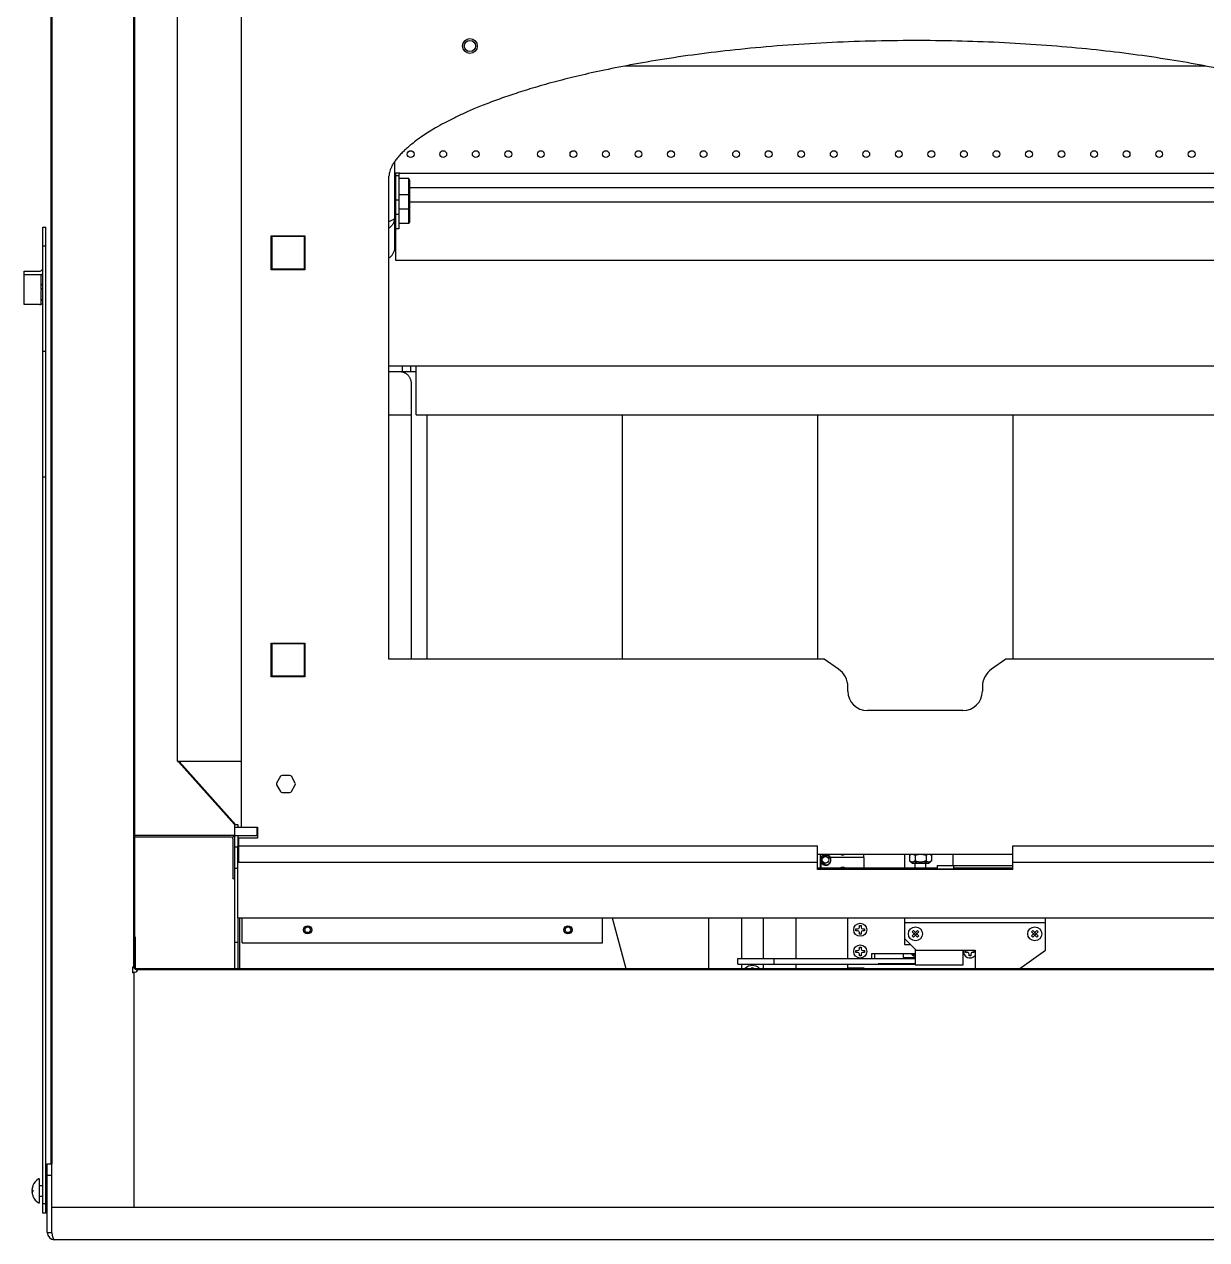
# Model space of a CAD drawing. Header units: inches. Extents: x 16 to 102.3, y 9.9 to 90.2.
# Drawn here: x 15.98 to 43.23, y 9.93 to 37.93 of the extents above; entities that cross this region are included whole.
import ezdxf

# ---------------------------------------------------------------- set-up
doc = ezdxf.new("R2010")
doc.units = ezdxf.units.IN
doc.header["$LTSCALE"] = 6.6
doc.header["$MEASUREMENT"] = 0
doc.layers.get('0').update_dxf_attribs({"linetype": 'CONTINUOUS'})

msp = doc.modelspace()

# ---------------------------------------------------------------- linework, layer by layer
at = {"color": 3, "linetype": 'CONTINUOUS'}
for p, q in [((16.587, 42.922), (16.587, 11.679)), ((16.612, 11.486), (16.612, 42.922)), ((18.496, 42.057), (18.496, 16.204)), ((20.976, 41.928), (20.976, 19.429)), ((43.198, 36.966), (29.817, 36.966)), ((24.507, 34.757), (24.507, 32.77)), ((24.612, 34.505), (24.612, 33.218)), ((24.382, 23.304), (24.382, 34.429)), ((16.477, 10.537), (16.477, 33.254)), ((21.666, 32.274), (21.666, 33.054)), ((21.666, 33.054), (22.446, 33.054)), ((22.446, 33.054), (22.446, 32.274)), ((24.537, 32.485), (24.537, 33.218)), ((48.477, 32.485), (24.537, 32.485)), ((22.446, 32.274), (21.666, 32.274)), ((15.977, 31.471), (15.977, 32.166)), ((15.977, 32.166), (16.327, 32.166)), ((16.359, 32.158), (16.359, 31.833)), ((16.359, 31.811), (16.359, 31.485)), ((16.327, 31.471), (15.977, 31.471)), ((24.382, 30.064), (48.632, 30.064)), ((25.005, 28.929), (25.005, 30.064)), ((24.382, 29.929), (24.443, 29.929)), ((24.891, 29.659), (24.891, 28.929)), ((24.382, 28.929), (24.891, 28.929)), ((25.005, 28.929), (48.01, 28.929)), ((21.666, 22.894), (21.666, 23.674)), ((21.666, 23.674), (22.446, 23.674)), ((22.446, 23.674), (22.446, 22.894)), ((34.414, 23.304), (24.382, 23.304)), ((34.744, 23.073), (34.414, 23.304)), ((38.601, 23.304), (38.271, 23.073)), ((48.632, 23.304), (38.601, 23.304)), ((22.446, 22.894), (21.666, 22.894)), ((34.957, 22.567), (34.957, 22.663)), ((38.057, 22.663), (38.057, 22.567)), ((37.607, 22.117), (35.407, 22.117)), ((19.548, 20.95), (19.548, 20.945)), ((19.554, 20.938), (20.845, 19.491)), ((21.883, 20.604), (21.793, 20.449)), ((22.097, 20.624), (21.918, 20.624)), ((22.221, 20.449), (22.132, 20.604)), ((21.793, 20.409), (21.883, 20.253)), ((21.918, 20.233), (22.097, 20.233)), ((22.132, 20.253), (22.221, 20.409)), ((20.82, 19.491), (20.82, 19.429)), ((20.82, 19.429), (21.352, 19.429)), ((21.352, 19.429), (21.352, 19.179)), ((20.82, 19.241), (18.52, 19.241)), ((20.82, 19.241), (20.82, 16.179)), ((20.914, 19.179), (20.914, 18.624)), ((21.352, 19.179), (20.914, 19.179)), ((20.895, 17.347), (20.895, 18.999)), ((20.895, 18.999), (34.257, 18.999)), ((34.257, 18.456), (34.257, 18.999)), ((34.257, 18.812), (38.757, 18.812)), ((34.44, 18.804), (34.319, 18.804)), ((34.32, 18.804), (34.32, 18.694)), ((38.757, 18.804), (34.444, 18.804)), ((35.32, 18.804), (35.32, 18.731)), ((36.265, 18.804), (36.265, 18.49)), ((38.757, 18.999), (52.12, 18.999)), ((38.757, 18.456), (38.757, 18.999)), ((20.914, 18.624), (34.257, 18.624)), ((34.32, 18.663), (34.32, 18.49)), ((34.335, 18.619), (34.335, 18.49)), ((35.335, 18.731), (34.557, 18.731)), ((35.335, 18.49), (35.335, 18.731)), ((38.757, 18.624), (52.1, 18.624)), ((38.757, 18.456), (34.257, 18.456)), ((37.015, 18.476), (37.39, 18.476)), ((20.895, 17.347), (52.12, 17.347)), ((20.995, 16.77), (20.995, 17.347)), ((29.305, 16.77), (29.305, 17.347)), ((29.524, 17.347), (29.841, 16.179)), ((31.757, 16.179), (31.757, 17.347)), ((33.757, 17.347), (33.757, 16.409)), ((34.96, 16.409), (34.96, 17.347)), ((36.265, 17.347), (36.265, 16.726)), ((39.515, 17.226), (36.265, 17.226)), ((39.515, 16.601), (39.515, 17.347)), ((18.531, 16.905), (18.531, 16.203)), ((36.265, 16.866), (36.531, 16.601)), ((20.995, 16.77), (29.305, 16.77)), ((36.265, 16.726), (36.406, 16.726)), ((36.531, 16.601), (37.89, 16.601)), ((37.89, 16.601), (37.89, 16.179)), ((38.919, 16.179), (39.515, 16.601)), ((32.421, 16.409), (36.507, 16.409)), ((33.757, 16.274), (33.757, 16.179)), ((34.96, 16.183), (34.96, 16.274)), ((18.472, 16.204), (18.472, 16.079)), ((18.496, 16.204), (18.472, 16.204)), ((18.507, 16.079), (18.472, 16.079)), ((18.555, 16.179), (54.459, 16.179)), ((35.335, 16.183), (34.96, 16.183)), ((35.335, 16.179), (35.335, 16.183)), ((16.507, 10.094), (16.507, 11.679)), ((16.612, 10.094), (16.612, 10.679)), ((16.612, 10.679), (56.402, 10.679)), ((56.342, 9.929), (16.672, 9.929))]:
    msp.add_line(p, q, dxfattribs=at)
at = {"color": 7, "linetype": 'CONTINUOUS'}
for p, q in [((16.611, 42.922), (16.611, 11.679)), ((19.507, 20.95), (19.507, 42.944)), ((18.52, 42.726), (18.52, 16.204)), ((24.537, 34.444), (24.507, 34.444)), ((24.537, 33.218), (24.537, 34.506)), ((24.64, 34.501), (48.507, 34.501)), ((24.612, 34.439), (24.537, 34.439)), ((24.837, 34.376), (24.612, 34.376)), ((24.837, 33.343), (24.837, 34.376)), ((24.862, 34.333), (24.837, 34.376)), ((24.862, 34.045), (24.862, 34.333)), ((24.862, 34.171), (48.507, 34.171)), ((24.537, 33.934), (24.507, 33.934)), ((24.837, 34.001), (24.612, 34.001)), ((24.862, 34.045), (24.837, 34.001)), ((24.862, 34.005), (24.851, 34.025)), ((24.862, 33.717), (24.862, 34.005)), ((24.537, 33.606), (24.507, 33.606)), ((24.612, 33.877), (24.537, 33.877)), ((24.837, 33.673), (24.612, 33.673)), ((24.862, 33.717), (24.837, 33.673)), ((24.862, 33.674), (24.85, 33.696)), ((24.862, 33.84), (48.507, 33.84)), ((24.862, 33.386), (24.862, 33.674)), ((24.612, 33.549), (24.537, 33.549)), ((24.837, 33.343), (24.612, 33.343)), ((24.862, 33.386), (24.837, 33.343)), ((16.402, 10.537), (16.402, 33.254)), ((16.402, 33.254), (16.477, 33.254)), ((24.537, 33.275), (24.507, 33.275)), ((24.612, 33.218), (24.537, 33.218)), ((16.402, 32.824), (16.477, 32.824)), ((21.681, 33.039), (21.681, 32.289)), ((22.431, 33.039), (21.681, 33.039)), ((22.431, 33.039), (22.431, 32.289)), ((15.977, 32.166), (15.977, 32.24)), ((15.977, 32.24), (16.327, 32.24)), ((22.431, 32.289), (21.681, 32.289)), ((16.477, 30.391), (16.402, 30.391)), ((24.686, 30.064), (24.686, 29.929)), ((24.88, 30.064), (24.88, 29.929)), ((24.443, 29.929), (25.005, 29.929)), ((24.9, 29.679), (24.89, 29.679)), ((24.9, 23.304), (24.9, 29.679)), ((25.257, 28.929), (25.257, 23.304)), ((29.757, 28.929), (29.757, 23.304)), ((34.257, 28.929), (34.257, 23.304)), ((38.757, 28.929), (38.757, 23.304)), ((16.477, 27.495), (16.402, 27.495)), ((21.681, 23.659), (21.681, 22.909)), ((22.431, 23.659), (21.681, 23.659)), ((22.431, 23.659), (22.431, 22.909)), ((22.431, 22.909), (21.681, 22.909)), ((19.517, 20.95), (19.517, 20.945)), ((19.517, 20.95), (20.976, 20.95)), ((19.548, 20.945), (19.517, 20.945)), ((19.528, 20.938), (20.82, 19.491)), ((19.554, 20.938), (19.528, 20.938)), ((20.82, 19.491), (20.895, 19.491)), ((20.82, 19.429), (20.82, 19.241)), ((20.895, 19.491), (20.895, 19.429)), ((21.337, 19.429), (21.337, 19.241)), ((20.748, 19.205), (18.52, 19.205)), ((20.784, 19.169), (20.784, 18.241)), ((20.82, 19.241), (21.352, 19.241)), ((20.895, 19.241), (20.895, 18.999)), ((20.82, 18.976), (20.895, 18.976)), ((34.319, 18.804), (34.319, 18.812)), ((35.069, 18.804), (35.069, 18.812)), ((36.414, 18.804), (36.38, 18.784)), ((36.38, 18.784), (36.38, 18.659)), ((36.506, 18.784), (36.506, 18.659)), ((36.759, 18.784), (36.759, 18.659)), ((36.851, 18.804), (36.885, 18.784)), ((36.885, 18.784), (36.885, 18.659)), ((37.382, 18.551), (37.382, 18.804)), ((20.82, 18.491), (20.895, 18.491)), ((37.015, 18.49), (34.257, 18.49)), ((36.403, 18.636), (36.38, 18.659)), ((36.401, 18.634), (36.403, 18.636)), ((36.401, 18.634), (36.422, 18.613)), ((36.422, 18.613), (36.424, 18.615)), ((36.447, 18.592), (36.424, 18.615)), ((36.818, 18.592), (36.447, 18.592)), ((36.507, 18.49), (36.507, 18.592)), ((36.509, 18.631), (36.509, 18.632)), ((36.536, 18.617), (36.536, 18.619)), ((36.729, 18.617), (36.728, 18.619)), ((36.756, 18.631), (36.755, 18.632)), ((36.757, 18.49), (36.757, 18.592)), ((36.818, 18.592), (36.841, 18.615)), ((36.842, 18.613), (36.841, 18.615)), ((36.863, 18.634), (36.842, 18.613)), ((36.862, 18.636), (36.885, 18.659)), ((36.863, 18.634), (36.862, 18.636)), ((37.015, 18.551), (38.757, 18.551)), ((37.015, 18.551), (37.015, 18.476)), ((37.39, 18.551), (37.39, 18.476)), ((38.757, 18.49), (37.39, 18.49)), ((20.82, 18.241), (20.784, 18.241)), ((20.895, 17.347), (20.895, 16.179)), ((20.943, 16.179), (20.943, 17.347)), ((32.507, 17.347), (32.507, 16.409)), ((33.007, 17.347), (33.007, 16.409)), ((35.143, 17.088), (35.183, 17.088)), ((35.143, 17.048), (35.143, 17.088)), ((35.223, 17.168), (35.263, 17.168)), ((35.223, 17.128), (35.223, 17.168)), ((35.263, 17.168), (35.263, 17.128)), ((35.303, 17.088), (35.343, 17.088)), ((35.343, 17.088), (35.343, 17.048)), ((18.52, 16.905), (18.531, 16.905)), ((35.183, 17.048), (35.143, 17.048)), ((35.223, 16.968), (35.223, 17.008)), ((35.263, 16.968), (35.223, 16.968)), ((35.263, 17.008), (35.263, 16.968)), ((35.343, 17.048), (35.303, 17.048)), ((36.439, 17.024), (36.468, 17.052)), ((36.439, 16.929), (36.563, 17.052)), ((36.439, 17.024), (36.563, 16.9)), ((36.439, 16.929), (36.468, 16.9)), ((36.468, 17.052), (36.591, 16.929)), ((36.468, 16.9), (36.591, 17.024)), ((36.563, 17.052), (36.591, 17.024)), ((36.563, 16.9), (36.591, 16.929)), ((39.189, 17.024), (39.218, 17.052)), ((39.189, 16.929), (39.313, 17.052)), ((39.189, 17.024), (39.313, 16.9)), ((39.189, 16.929), (39.218, 16.9)), ((39.218, 17.052), (39.341, 16.929)), ((39.218, 16.9), (39.341, 17.024)), ((39.313, 17.052), (39.341, 17.024)), ((39.313, 16.9), (39.341, 16.929)), ((20.82, 16.786), (20.895, 16.786)), ((35.143, 16.588), (35.183, 16.588)), ((35.143, 16.548), (35.143, 16.588)), ((35.183, 16.548), (35.143, 16.548)), ((35.223, 16.668), (35.263, 16.668)), ((35.223, 16.628), (35.223, 16.668)), ((35.263, 16.668), (35.263, 16.628)), ((35.303, 16.588), (35.343, 16.588)), ((35.343, 16.548), (35.303, 16.548)), ((35.343, 16.588), (35.343, 16.548)), ((35.507, 16.524), (36.507, 16.524)), ((35.507, 16.409), (35.507, 16.524)), ((35.582, 16.409), (35.582, 16.524)), ((36.241, 16.429), (36.241, 16.524)), ((36.507, 16.624), (36.507, 16.264)), ((37.615, 16.264), (37.615, 16.601)), ((37.671, 16.588), (37.711, 16.588)), ((37.671, 16.548), (37.671, 16.588)), ((37.711, 16.548), (37.671, 16.548)), ((37.831, 16.588), (37.871, 16.588)), ((37.871, 16.548), (37.831, 16.548)), ((37.871, 16.588), (37.871, 16.548)), ((18.52, 16.24), (18.531, 16.24)), ((32.421, 16.274), (32.421, 16.409)), ((32.421, 16.274), (36.507, 16.274)), ((32.507, 16.274), (32.507, 16.179)), ((33.007, 16.274), (33.007, 16.179)), ((33.26, 16.274), (33.26, 16.409)), ((35.223, 16.468), (35.223, 16.508)), ((35.263, 16.468), (35.223, 16.468)), ((35.263, 16.508), (35.263, 16.468)), ((35.657, 16.289), (36.507, 16.289)), ((36.241, 16.429), (36.507, 16.429)), ((36.261, 16.409), (36.241, 16.429)), ((36.48, 16.518), (36.507, 16.518)), ((36.507, 16.264), (37.615, 16.264)), ((37.751, 16.468), (37.751, 16.508)), ((37.791, 16.468), (37.751, 16.468)), ((37.791, 16.508), (37.791, 16.468)), ((18.496, 16.204), (18.52, 16.204)), ((18.507, 16.204), (18.507, 16.203)), ((18.507, 16.203), (18.531, 16.203)), ((18.507, 10.679), (18.507, 16.097)), ((18.555, 16.155), (18.555, 16.179)), ((18.555, 16.155), (54.459, 16.155)), ((18.593, 16.155), (18.593, 16.179)), ((32.732, 16.179), (32.732, 16.187)), ((32.783, 16.187), (32.783, 16.179)), ((16.507, 11.679), (16.612, 11.679)), ((16.612, 10.679), (16.612, 11.486)), ((16.327, 10.789), (16.327, 11.319)), ((16.477, 11.309), (16.507, 11.309)), ((16.507, 11.414), (16.612, 11.414)), ((16.156, 11.069), (16.177, 11.069)), ((16.156, 11.039), (16.177, 11.039)), ((16.177, 11.179), (16.177, 11.178)), ((16.177, 10.929), (16.177, 10.929)), ((16.327, 11.179), (16.402, 11.179)), ((16.327, 10.929), (16.402, 10.929)), ((16.477, 10.754), (16.402, 10.754)), ((16.477, 10.799), (16.507, 10.799)), ((16.477, 10.537), (16.402, 10.537)), ((16.507, 10.094), (16.612, 10.094))]:
    msp.add_line(p, q, dxfattribs=at)
for centre, radius in [((26.247, 37.429), 0.17), ((24.882, 34.939), 0.078), ((25.632, 34.939), 0.078), ((26.382, 34.939), 0.078), ((27.132, 34.939), 0.078), ((27.882, 34.939), 0.078), ((28.632, 34.939), 0.078), ((29.382, 34.939), 0.078), ((30.132, 34.939), 0.078), ((30.882, 34.939), 0.078), ((31.632, 34.939), 0.078), ((32.382, 34.939), 0.078), ((33.132, 34.939), 0.078), ((33.882, 34.939), 0.078), ((34.632, 34.939), 0.078), ((35.382, 34.939), 0.078), ((36.132, 34.939), 0.078), ((36.882, 34.939), 0.078), ((37.632, 34.939), 0.078), ((38.382, 34.939), 0.078), ((39.132, 34.939), 0.078), ((39.882, 34.939), 0.078), ((40.632, 34.939), 0.078), ((41.382, 34.939), 0.078), ((42.132, 34.939), 0.078), ((42.882, 34.939), 0.078), ((34.444, 18.679), 0.0765), ((22.507, 17.068), 0.065), ((28.507, 17.068), 0.065), ((35.243, 17.068), 0.15), ((36.515, 16.976), 0.161), ((39.265, 16.976), 0.161), ((35.243, 16.568), 0.15)]:
    msp.add_circle(centre, radius, dxfattribs=at)
at = {"color": 3, "linetype": 'CONTINUOUS'}
for centre, radius in [((26.247, 37.429), 0.129), ((22.507, 17.068), 0.094), ((28.507, 17.068), 0.094)]:
    msp.add_circle(centre, radius, dxfattribs=at)
for centre, radius, start, end in [((34.457, 22.663), 0.5, 0, 55), ((38.557, 22.663), 0.5, 125, 180), ((35.407, 22.567), 0.45, 180, 270), ((37.607, 22.567), 0.45, 270, 360), ((21.828, 20.429), 0.04, 150, 210), ((21.918, 20.584), 0.04, 90, 150), ((22.097, 20.584), 0.04, 30, 90), ((22.187, 20.429), 0.04, 330, 30), ((21.918, 20.273), 0.04, 210, 270), ((22.097, 20.273), 0.04, 270, 330), ((20.748, 19.169), 0.072, 22.5323, 90), ((34.835, 18.856), 0.065, 234.1196, 305.8804), ((18.555, 16.203), 0.024, 180, 270), ((16.672, 10.094), 0.165, 180, 270)]:
    msp.add_arc(centre, radius, start, end, dxfattribs=at)
at = {"color": 7, "linetype": 'CONTINUOUS'}
for centre, radius, start, end in [((20.748, 19.169), 0.036, 0, 90), ((34.444, 18.679), 0.125, 265.9465, 263.7244), ((34.835, 18.356), 0.15, 63.4538, 116.5462), ((35.183, 17.128), 0.04, 270, 360), ((35.303, 17.128), 0.04, 180, 270), ((35.183, 17.008), 0.04, 0, 90), ((35.303, 17.008), 0.04, 90, 180), ((35.183, 16.628), 0.04, 270, 360), ((35.183, 16.508), 0.04, 0, 90), ((35.303, 16.628), 0.04, 180, 270), ((35.303, 16.508), 0.04, 90, 180), ((36.507, 16.565), 0.095, 205.775, 270), ((36.507, 16.565), 0.0679, 217.4423, 270), ((37.771, 16.568), 0.15, 167.046, 322.6876), ((37.711, 16.628), 0.04, 270, 318.5627), ((37.711, 16.508), 0.04, 0, 90), ((37.831, 16.508), 0.04, 90, 180), ((37.831, 16.628), 0.04, 221.4432, 270), ((32.757, 15.994), 0.25, 47.8162, 132.1838), ((18.555, 16.203), 0.048, 180, 270), ((18.528, 16.158), 0.065, 251.4948, 335.0978), ((32.757, 15.994), 0.195, 82.5, 97.5), ((16.482, 11.054), 0.33, 122.6277, 157.7168), ((16.312, 11.319), 0.015, 0, 122.6277), ((16.482, 11.054), 0.329, 157.7485, 172.1431), ((16.482, 11.054), 0.329, 187.8569, 202.2515), ((16.482, 11.054), 0.33, 202.2832, 237.3723), ((16.312, 10.789), 0.015, 237.3723, 360)]:
    msp.add_arc(centre, radius, start, end, dxfattribs=at)
at = {"color": 3, "linetype": 'CONTINUOUS'}
for points in [[(48.632, 34.429), (48.632, 34.441), (48.631, 34.466), (48.626, 34.501), (48.614, 34.548), (48.604, 34.576), (48.589, 34.613), (48.57, 34.654), (48.537, 34.713), (48.51, 34.755), (48.473, 34.806), (48.427, 34.864), (48.358, 34.942), (48.299, 35.001), (48.225, 35.071), (48.132, 35.152), (48.016, 35.244), (47.907, 35.322), (47.765, 35.418), (47.587, 35.528), (47.419, 35.623), (47.195, 35.741), (46.954, 35.856), (46.698, 35.97), (46.386, 36.097), (45.997, 36.241), (45.631, 36.364), (45.163, 36.507), (44.621, 36.654), (44.052, 36.793), (43.33, 36.946), (42.604, 37.079), (41.732, 37.212), (40.915, 37.315), (40.01, 37.407), (39.063, 37.478), (38.076, 37.528), (37.106, 37.553), (36.103, 37.556), (35.107, 37.534), (34.08, 37.486), (33.068, 37.413), (32.11, 37.316), (31.282, 37.212), (30.397, 37.076), (29.668, 36.942), (29.028, 36.807), (28.491, 36.679), (27.989, 36.546), (27.501, 36.401), (27.117, 36.275), (26.739, 36.139), (26.405, 36.007), (26.131, 35.888), (25.9, 35.78), (25.646, 35.651), (25.453, 35.542), (25.287, 35.441), (25.159, 35.358), (24.993, 35.24), (24.877, 35.147), (24.779, 35.062), (24.707, 34.993), (24.632, 34.916), (24.552, 34.821), (24.501, 34.75), (24.462, 34.686), (24.44, 34.646), (24.407, 34.571), (24.391, 34.512), (24.384, 34.467), (24.382, 34.441), (24.382, 34.429)], [(16.356, 32.168), (16.372, 32.172), (16.388, 32.177), (16.403, 32.186)], [(16.359, 32.158), (16.364, 32.159), (16.369, 32.161), (16.375, 32.162)], [(16.375, 32.162), (16.384, 32.166), (16.394, 32.17), (16.403, 32.175)], [(16.359, 31.833), (16.374, 31.836), (16.389, 31.842), (16.403, 31.85)], [(16.367, 31.813), (16.364, 31.812), (16.362, 31.811), (16.359, 31.811)], [(16.403, 31.828), (16.392, 31.821), (16.38, 31.816), (16.367, 31.813)], [(16.363, 31.475), (16.36, 31.475), (16.358, 31.474), (16.356, 31.474)], [(16.359, 31.485), (16.374, 31.489), (16.389, 31.494), (16.403, 31.502)], [(16.389, 31.484), (16.381, 31.48), (16.372, 31.477), (16.363, 31.475)], [(16.403, 31.491), (16.398, 31.489), (16.394, 31.486), (16.389, 31.484)], [(18.591, 16.146), (18.591, 16.148), (18.592, 16.15), (18.592, 16.153)], [(16.616, 10.08), (16.615, 10.084), (16.613, 10.089), (16.612, 10.094)], [(16.618, 10.069), (16.617, 10.072), (16.616, 10.076), (16.616, 10.08)]]:
    msp.add_open_spline(points, degree=3, dxfattribs=at)
at = {"color": 7, "linetype": 'CONTINUOUS'}
for points in [[(24.51, 34.503), (24.515, 34.504), (24.519, 34.504), (24.523, 34.505)], [(24.532, 34.505), (24.534, 34.506), (24.536, 34.506), (24.537, 34.506)], [(24.537, 34.506), (24.541, 34.506), (24.545, 34.506), (24.549, 34.507)], [(24.561, 34.507), (24.567, 34.507), (24.573, 34.507), (24.579, 34.507)], [(24.591, 34.507), (24.597, 34.506), (24.603, 34.506), (24.609, 34.505)], [(24.609, 34.505), (24.61, 34.505), (24.611, 34.505), (24.612, 34.505)], [(24.617, 34.505), (24.622, 34.504), (24.626, 34.504), (24.63, 34.503)], [(24.635, 34.502), (24.637, 34.502), (24.638, 34.502), (24.64, 34.501)], [(34.436, 18.554), (34.434, 18.554), (34.432, 18.554), (34.431, 18.555)], [(16.156, 11.099), (16.156, 11.097), (16.155, 11.095), (16.155, 11.093)], [(16.155, 11.014), (16.155, 11.013), (16.156, 11.011), (16.156, 11.009)], [(16.156, 11.069), (16.156, 11.069), (16.156, 11.069), (16.156, 11.069)], [(16.156, 11.039), (16.156, 11.039), (16.156, 11.039), (16.156, 11.038)]]:
    msp.add_open_spline(points, degree=3, dxfattribs=at)
for points, knots in [([(24.523, 34.505), (24.525, 34.505), (24.528, 34.505), (24.531, 34.505), (24.532, 34.505)], [0, 0, 0, 0, 0.366949, 1, 1, 1, 1]), ([(24.549, 34.507), (24.551, 34.507), (24.555, 34.507), (24.559, 34.507), (24.561, 34.507)], [0, 0, 0, 0, 0.459684, 1, 1, 1, 1]), ([(24.579, 34.507), (24.581, 34.507), (24.585, 34.507), (24.59, 34.507), (24.591, 34.507)], [0, 0, 0, 0, 0.549164, 1, 1, 1, 1]), ([(24.612, 34.505), (24.613, 34.505), (24.615, 34.505), (24.616, 34.505), (24.617, 34.505)], [0, 0, 0, 0, 0.361346, 1, 1, 1, 1]), ([(24.63, 34.503), (24.631, 34.503), (24.633, 34.503), (24.634, 34.502), (24.635, 34.502)], [0, 0, 0, 0, 0.72144, 1, 1, 1, 1]), ([(16.327, 32.24), (16.329, 32.24), (16.332, 32.24), (16.337, 32.24), (16.34, 32.241), (16.342, 32.241)], [0, 0, 0, 0, 0.333388, 0.666734, 1, 1, 1, 1]), ([(16.342, 32.241), (16.353, 32.243), (16.374, 32.253), (16.391, 32.273), (16.397, 32.285), (16.398, 32.288)], [0, 0, 0, 0, 0.451841, 0.900744, 1, 1, 1, 1]), ([(16.359, 31.91), (16.363, 31.912), (16.375, 31.918), (16.391, 31.935), (16.399, 31.952), (16.401, 31.962)], [0, 0, 0, 0, 0.167132, 0.584676, 1, 1, 1, 1]), ([(16.359, 31.563), (16.363, 31.565), (16.375, 31.571), (16.387, 31.584), (16.394, 31.596), (16.396, 31.6)], [0, 0, 0, 0, 0.214728, 0.751181, 1, 1, 1, 1]), ([(19.507, 20.95), (19.507, 20.95), (19.507, 20.95), (19.507, 20.95), (19.507, 20.95), (19.507, 20.95), (19.507, 20.95), (19.508, 20.95), (19.508, 20.95), (19.508, 20.95), (19.508, 20.95), (19.508, 20.95), (19.508, 20.95), (19.509, 20.949), (19.509, 20.949), (19.51, 20.949), (19.51, 20.948), (19.511, 20.948), (19.513, 20.947), (19.515, 20.946), (19.516, 20.945), (19.517, 20.945)], [0, 0, 0, 0, 0.000195, 0.00083, 0.001916, 0.003453, 0.007884, 0.014129, 0.022191, 0.032073, 0.043778, 0.057311, 0.0899, 0.130013, 0.177851, 0.233614, 0.29753, 0.369934, 0.541642, 0.751276, 1, 1, 1, 1]), ([(19.52, 20.943), (19.519, 20.943), (19.518, 20.944), (19.517, 20.945), (19.517, 20.945)], [0, 0, 0, 0, 0.99113, 1, 1, 1, 1]), ([(19.528, 20.938), (19.527, 20.939), (19.524, 20.941), (19.522, 20.942), (19.52, 20.943)], [0, 0, 0, 0, 0.534214, 1, 1, 1, 1]), ([(34.444, 18.597), (34.438, 18.596), (34.424, 18.597), (34.403, 18.603), (34.385, 18.614), (34.37, 18.629), (34.358, 18.649), (34.352, 18.67), (34.351, 18.693), (34.355, 18.715), (34.365, 18.736), (34.38, 18.754), (34.399, 18.769), (34.421, 18.778), (34.436, 18.781), (34.444, 18.782)], [0, 0, 0, 0, 0.070719, 0.14302, 0.215081, 0.288867, 0.365497, 0.44274, 0.518858, 0.59665, 0.676386, 0.755969, 0.836684, 0.917956, 1, 1, 1, 1]), ([(34.444, 18.782), (34.453, 18.782), (34.471, 18.781), (34.497, 18.773), (34.52, 18.758), (34.539, 18.737), (34.552, 18.712), (34.559, 18.685), (34.558, 18.656), (34.551, 18.628), (34.536, 18.602), (34.516, 18.581), (34.49, 18.565), (34.463, 18.556), (34.444, 18.554), (34.436, 18.554)], [0, 0, 0, 0, 0.072678, 0.146269, 0.220748, 0.296107, 0.372358, 0.449485, 0.527475, 0.606329, 0.686038, 0.766599, 0.84801, 0.930259, 1, 1, 1, 1]), ([(36.443, 18.804), (36.439, 18.804), (36.43, 18.803), (36.418, 18.801), (36.405, 18.797), (36.393, 18.791), (36.384, 18.787), (36.38, 18.784)], [0, 0, 0, 0, 0.185685, 0.3745, 0.569969, 0.776383, 1, 1, 1, 1]), ([(36.506, 18.784), (36.502, 18.787), (36.493, 18.791), (36.48, 18.797), (36.468, 18.801), (36.455, 18.803), (36.447, 18.804), (36.443, 18.804)], [0, 0, 0, 0, 0.223622, 0.430087, 0.625559, 0.814353, 1, 1, 1, 1]), ([(36.632, 18.804), (36.624, 18.804), (36.607, 18.803), (36.582, 18.801), (36.557, 18.797), (36.532, 18.791), (36.515, 18.787), (36.506, 18.784)], [0, 0, 0, 0, 0.195137, 0.390711, 0.588003, 0.789585, 1, 1, 1, 1]), ([(36.759, 18.784), (36.75, 18.787), (36.733, 18.791), (36.707, 18.797), (36.682, 18.801), (36.657, 18.803), (36.641, 18.804), (36.632, 18.804)], [0, 0, 0, 0, 0.211934, 0.414003, 0.611044, 0.805871, 1, 1, 1, 1]), ([(36.822, 18.804), (36.818, 18.804), (36.809, 18.803), (36.797, 18.801), (36.784, 18.797), (36.771, 18.791), (36.763, 18.787), (36.759, 18.784)], [0, 0, 0, 0, 0.185685, 0.3745, 0.569969, 0.776383, 1, 1, 1, 1]), ([(36.885, 18.784), (36.881, 18.787), (36.872, 18.791), (36.859, 18.797), (36.847, 18.801), (36.834, 18.803), (36.826, 18.804), (36.822, 18.804)], [0, 0, 0, 0, 0.223622, 0.430086, 0.625559, 0.814352, 1, 1, 1, 1]), ([(34.33, 18.628), (34.335, 18.622), (34.346, 18.611), (34.366, 18.599), (34.386, 18.591), (34.407, 18.588), (34.427, 18.59), (34.439, 18.594), (34.444, 18.596)], [0, 0, 0, 0, 0.189159, 0.369421, 0.540129, 0.702994, 0.855921, 1, 1, 1, 1]), ([(36.506, 18.659), (36.502, 18.654), (36.493, 18.646), (36.48, 18.637), (36.468, 18.63), (36.455, 18.626), (36.443, 18.624), (36.431, 18.626), (36.418, 18.63), (36.406, 18.637), (36.393, 18.646), (36.384, 18.654), (36.38, 18.659)], [0, 0, 0, 0, 0.127554, 0.236279, 0.331623, 0.418054, 0.499945, 0.58184, 0.668291, 0.763667, 0.872439, 1, 1, 1, 1]), ([(36.424, 18.615), (36.424, 18.615), (36.423, 18.615), (36.422, 18.616), (36.421, 18.618), (36.419, 18.62), (36.416, 18.623), (36.414, 18.625), (36.411, 18.628), (36.408, 18.631), (36.406, 18.633), (36.404, 18.634), (36.403, 18.635), (36.403, 18.636), (36.403, 18.636)], [0, 0, 0, 0, 0.016912, 0.06561, 0.142391, 0.242531, 0.360538, 0.489299, 0.620275, 0.743682, 0.849752, 0.931213, 0.982474, 1, 1, 1, 1]), ([(36.759, 18.659), (36.75, 18.654), (36.732, 18.646), (36.706, 18.637), (36.681, 18.63), (36.657, 18.626), (36.632, 18.624), (36.608, 18.626), (36.584, 18.63), (36.559, 18.637), (36.533, 18.646), (36.515, 18.654), (36.506, 18.659)], [0, 0, 0, 0, 0.115292, 0.219427, 0.316415, 0.409157, 0.499939, 0.590728, 0.683495, 0.78052, 0.884701, 1, 1, 1, 1]), ([(36.509, 18.631), (36.508, 18.63), (36.508, 18.628), (36.508, 18.625), (36.51, 18.622), (36.512, 18.619), (36.516, 18.617), (36.519, 18.615), (36.523, 18.614), (36.526, 18.613), (36.527, 18.613)], [0, 0, 0, 0, 0.082019, 0.18293, 0.299373, 0.431151, 0.573959, 0.721209, 0.865511, 1, 1, 1, 1]), ([(36.518, 18.636), (36.517, 18.636), (36.515, 18.636), (36.512, 18.635), (36.51, 18.634), (36.51, 18.633), (36.509, 18.632)], [0, 0, 0, 0, 0.310937, 0.593491, 0.840948, 1, 1, 1, 1]), ([(36.517, 18.634), (36.516, 18.634), (36.513, 18.634), (36.511, 18.633), (36.509, 18.632), (36.509, 18.631), (36.509, 18.631)], [0, 0, 0, 0, 0.368383, 0.687774, 0.971898, 1, 1, 1, 1]), ([(36.517, 18.634), (36.518, 18.634), (36.521, 18.634), (36.525, 18.633), (36.528, 18.631), (36.532, 18.628), (36.534, 18.626), (36.536, 18.623), (36.536, 18.62), (36.536, 18.618), (36.536, 18.617)], [0, 0, 0, 0, 0.134489, 0.278791, 0.426041, 0.568849, 0.700627, 0.81707, 0.917981, 1, 1, 1, 1]), ([(36.536, 18.619), (36.536, 18.619), (36.537, 18.62), (36.537, 18.621), (36.537, 18.624), (36.536, 18.626), (36.534, 18.629), (36.531, 18.631), (36.528, 18.633), (36.525, 18.635), (36.521, 18.636), (36.519, 18.636), (36.518, 18.636)], [0, 0, 0, 0, 0.013007, 0.088356, 0.170982, 0.2653, 0.375628, 0.497331, 0.625911, 0.75562, 0.882116, 1, 1, 1, 1]), ([(36.536, 18.617), (36.535, 18.617), (36.535, 18.616), (36.534, 18.615), (36.531, 18.613), (36.529, 18.613), (36.527, 18.613)], [0, 0, 0, 0, 0.028102, 0.312226, 0.631617, 1, 1, 1, 1]), ([(36.747, 18.636), (36.746, 18.636), (36.744, 18.636), (36.741, 18.635), (36.737, 18.634), (36.734, 18.632), (36.732, 18.63), (36.73, 18.627), (36.728, 18.625), (36.728, 18.622), (36.728, 18.62), (36.728, 18.619), (36.728, 18.619)], [0, 0, 0, 0, 0.108783, 0.227938, 0.349821, 0.470208, 0.584377, 0.692505, 0.79235, 0.884882, 0.968188, 1, 1, 1, 1]), ([(36.748, 18.634), (36.747, 18.634), (36.744, 18.634), (36.74, 18.633), (36.736, 18.631), (36.733, 18.628), (36.73, 18.626), (36.729, 18.623), (36.728, 18.62), (36.729, 18.618), (36.729, 18.617)], [0, 0, 0, 0, 0.134489, 0.278791, 0.426041, 0.568849, 0.700627, 0.81707, 0.917981, 1, 1, 1, 1]), ([(36.729, 18.617), (36.729, 18.617), (36.73, 18.616), (36.731, 18.615), (36.734, 18.613), (36.736, 18.613), (36.737, 18.613)], [0, 0, 0, 0, 0.028102, 0.312226, 0.631617, 1, 1, 1, 1]), ([(36.756, 18.631), (36.756, 18.63), (36.757, 18.628), (36.756, 18.625), (36.755, 18.622), (36.752, 18.619), (36.749, 18.617), (36.745, 18.615), (36.741, 18.614), (36.739, 18.613), (36.737, 18.613)], [0, 0, 0, 0, 0.082019, 0.18293, 0.299373, 0.431151, 0.573959, 0.721209, 0.865511, 1, 1, 1, 1]), ([(36.755, 18.632), (36.755, 18.633), (36.754, 18.634), (36.753, 18.635), (36.75, 18.636), (36.748, 18.636), (36.747, 18.636)], [0, 0, 0, 0, 0.146295, 0.396476, 0.683804, 1, 1, 1, 1]), ([(36.748, 18.634), (36.749, 18.634), (36.751, 18.634), (36.754, 18.633), (36.756, 18.632), (36.756, 18.631), (36.756, 18.631)], [0, 0, 0, 0, 0.368383, 0.687774, 0.971898, 1, 1, 1, 1]), ([(36.885, 18.659), (36.881, 18.654), (36.872, 18.646), (36.859, 18.637), (36.846, 18.63), (36.834, 18.626), (36.822, 18.624), (36.81, 18.626), (36.797, 18.63), (36.785, 18.637), (36.772, 18.646), (36.763, 18.654), (36.759, 18.659)], [0, 0, 0, 0, 0.127554, 0.236279, 0.331623, 0.418054, 0.499945, 0.58184, 0.668291, 0.763667, 0.872439, 1, 1, 1, 1]), ([(36.862, 18.636), (36.862, 18.636), (36.861, 18.635), (36.86, 18.634), (36.859, 18.633), (36.856, 18.631), (36.854, 18.628), (36.851, 18.625), (36.848, 18.623), (36.846, 18.62), (36.844, 18.618), (36.842, 18.616), (36.841, 18.615), (36.841, 18.615), (36.841, 18.615)], [0, 0, 0, 0, 0.017504, 0.068684, 0.150156, 0.256033, 0.379643, 0.510243, 0.639109, 0.756841, 0.857271, 0.934156, 0.983027, 1, 1, 1, 1]), ([(36.507, 16.456), (36.503, 16.456), (36.493, 16.457), (36.479, 16.461), (36.464, 16.468), (36.451, 16.478), (36.439, 16.491), (36.429, 16.507), (36.424, 16.518), (36.422, 16.524)], [0, 0, 0, 0, 0.122533, 0.248799, 0.382216, 0.525473, 0.679566, 0.843094, 1, 1, 1, 1]), ([(18.587, 16.131), (18.588, 16.132), (18.589, 16.134), (18.591, 16.138), (18.592, 16.142), (18.593, 16.145), (18.593, 16.147), (18.593, 16.148)], [0, 0, 0, 0, 0.24558, 0.468286, 0.668574, 0.845531, 1, 1, 1, 1]), ([(18.592, 16.152), (18.592, 16.153), (18.591, 16.154), (18.59, 16.154), (18.589, 16.154)], [0, 0, 0, 0, 0.472894, 1, 1, 1, 1]), ([(18.593, 16.148), (18.593, 16.149), (18.593, 16.15), (18.592, 16.152), (18.592, 16.152), (18.592, 16.152)], [0, 0, 0, 0, 0.522659, 0.969391, 1, 1, 1, 1]), ([(16.155, 11.093), (16.155, 11.091), (16.155, 11.088), (16.154, 11.084), (16.154, 11.081), (16.154, 11.077), (16.154, 11.074), (16.155, 11.072), (16.155, 11.07), (16.155, 11.069), (16.156, 11.069)], [0, 0, 0, 0, 0.203708, 0.377077, 0.529051, 0.663508, 0.780674, 0.877325, 0.950362, 1, 1, 1, 1]), ([(16.156, 11.038), (16.155, 11.038), (16.155, 11.037), (16.155, 11.035), (16.154, 11.033), (16.154, 11.03), (16.154, 11.027), (16.154, 11.023), (16.155, 11.019), (16.155, 11.016), (16.155, 11.014)], [0, 0, 0, 0, 0.050264, 0.123683, 0.220574, 0.337683, 0.471971, 0.623747, 0.797048, 1, 1, 1, 1]), ([(16.177, 11.069), (16.177, 11.066), (16.177, 11.061), (16.177, 11.056), (16.177, 11.054)], [0, 0, 0, 0, 0.500916, 1, 1, 1, 1]), ([(16.177, 11.054), (16.177, 11.051), (16.177, 11.046), (16.177, 11.041), (16.177, 11.039)], [0, 0, 0, 0, 0.499129, 1, 1, 1, 1])]:
    msp.add_open_spline(points, degree=3, knots=knots, dxfattribs=at)
at = {"color": 3, "linetype": 'CONTINUOUS'}
for points, knots in [([(24.507, 33.458), (24.507, 33.45), (24.49, 33.429), (24.449, 33.41), (24.411, 33.395), (24.386, 33.386), (24.382, 33.385)], [0, 0, 0, 0, 0.176123, 0.479373, 0.918574, 1, 1, 1, 1]), ([(24.507, 33.458), (24.507, 33.43), (24.498, 33.373), (24.458, 33.297), (24.414, 33.254), (24.387, 33.236), (24.383, 33.233)], [0, 0, 0, 0, 0.316847, 0.633348, 0.952196, 1, 1, 1, 1]), ([(24.507, 32.77), (24.507, 32.763), (24.506, 32.734), (24.501, 32.706), (24.494, 32.685)], [0, 0, 0, 0, 0.250374, 1, 1, 1, 1]), ([(24.383, 32.544), (24.384, 32.545), (24.393, 32.551), (24.408, 32.562), (24.421, 32.574), (24.427, 32.58)], [0, 0, 0, 0, 0.100652, 0.542051, 1, 1, 1, 1]), ([(24.427, 32.58), (24.437, 32.59), (24.453, 32.609), (24.473, 32.638), (24.483, 32.662), (24.492, 32.675), (24.492, 32.684), (24.494, 32.685)], [0, 0, 0, 0, 0.329509, 0.606383, 0.818363, 0.95234, 1, 1, 1, 1]), ([(16.327, 32.166), (16.331, 32.166), (16.337, 32.166), (16.347, 32.167), (16.353, 32.168), (16.356, 32.168)], [0, 0, 0, 0, 0.333388, 0.666734, 1, 1, 1, 1]), ([(16.327, 31.471), (16.331, 31.471), (16.337, 31.471), (16.347, 31.472), (16.353, 31.473), (16.356, 31.474)], [0, 0, 0, 0, 0.333388, 0.666734, 1, 1, 1, 1]), ([(24.655, 29.927), (24.664, 29.927), (24.681, 29.924), (24.706, 29.918), (24.722, 29.912), (24.73, 29.908)], [0, 0, 0, 0, 0.333157, 0.665927, 1, 1, 1, 1]), ([(24.73, 29.908), (24.738, 29.905), (24.753, 29.897), (24.775, 29.884), (24.796, 29.868), (24.815, 29.85), (24.832, 29.83), (24.847, 29.809), (24.86, 29.786), (24.871, 29.762), (24.88, 29.737), (24.886, 29.712), (24.89, 29.685), (24.891, 29.668), (24.891, 29.659)], [0, 0, 0, 0, 0.082041, 0.164157, 0.246742, 0.32947, 0.41248, 0.495899, 0.579368, 0.663233, 0.747295, 0.831346, 0.915714, 1, 1, 1, 1]), ([(19.554, 20.938), (19.553, 20.939), (19.552, 20.941), (19.55, 20.943), (19.549, 20.944), (19.548, 20.945), (19.548, 20.945)], [0, 0, 0, 0, 0.38089, 0.713279, 0.997467, 1, 1, 1, 1]), ([(18.587, 16.131), (18.588, 16.133), (18.589, 16.138), (18.59, 16.143), (18.591, 16.146)], [0, 0, 0, 0, 0.510109, 1, 1, 1, 1]), ([(16.627, 10.031), (16.625, 10.041), (16.622, 10.054), (16.619, 10.066), (16.618, 10.069)], [0, 0, 0, 0, 0.812631, 1, 1, 1, 1]), ([(16.672, 9.929), (16.671, 9.929), (16.668, 9.929), (16.664, 9.932), (16.661, 9.936), (16.655, 9.944), (16.649, 9.958), (16.642, 9.978), (16.634, 10.003), (16.63, 10.021), (16.627, 10.031)], [0, 0, 0, 0, 0.033437, 0.072169, 0.119538, 0.177218, 0.32546, 0.515901, 0.743583, 1, 1, 1, 1])]:
    msp.add_open_spline(points, degree=3, knots=knots, dxfattribs=at)

doc.saveas('drawing.dxf')
